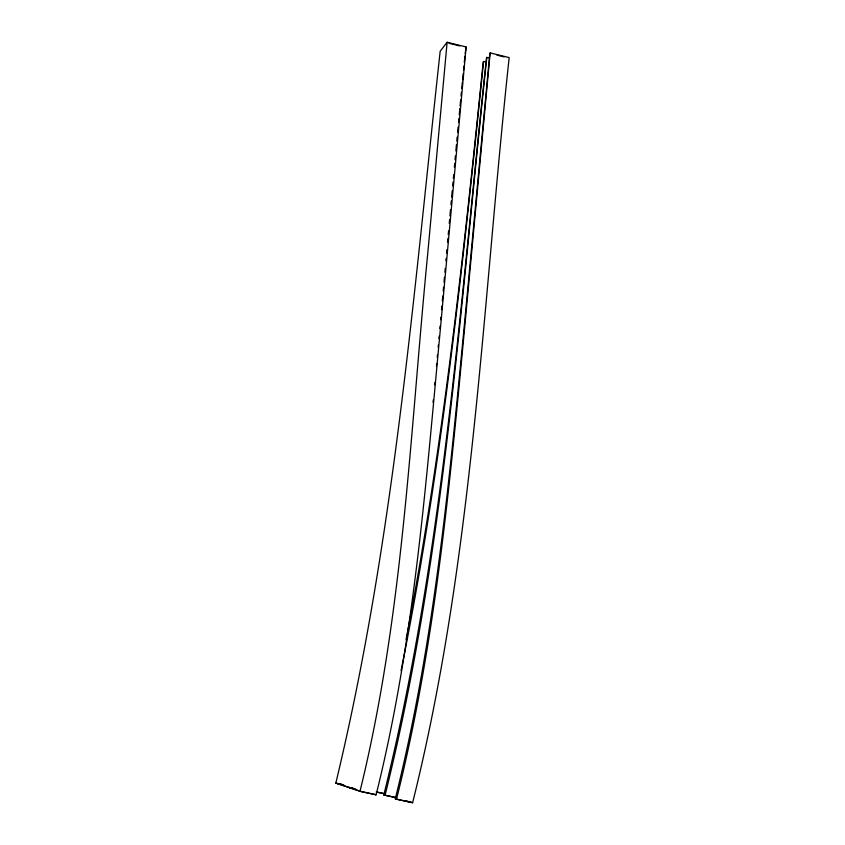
<?xml version="1.0" encoding="UTF-8"?>
<svg xmlns="http://www.w3.org/2000/svg" width="845" height="845" viewBox="0 0 845 845"><rect width="100%" height="100%" fill="white"/><g stroke="black" fill="none" stroke-linecap="round" stroke-linejoin="round"><path stroke-width="1.27" d="M448.241 234.646L448.579 230.896M449.255 223.397L449.582 219.647M439.854 328.515L440.076 326.012M440.636 319.748L440.868 317.245M441.534 309.735L441.872 305.974M442.315 300.968L442.769 295.961M443.213 290.955L443.551 287.194M443.995 282.188L444.438 277.192M444.882 272.185L445.22 268.425M445.896 260.915L446.118 258.412M446.561 253.415L446.899 249.655M447.565 242.156L447.903 238.406M453.332 178.411L453.67 174.661M450.945 204.648L451.283 200.899M451.621 197.149L452.191 190.896M452.645 185.9L452.983 182.15M436.442 366.086L436.675 363.582M437.245 357.319L437.467 354.815M438.154 347.295L438.386 344.792M438.946 338.528L439.178 336.025M449.92 215.897L450.491 209.644M455.856 150.928L456.437 144.685M454.356 167.162L454.705 163.412M455.054 159.673L455.392 155.924M434.71 384.876L434.943 382.362M459.247 114.74L459.838 108.498M458.074 127.215L457.599 132.211M458.539 122.229L458.898 118.48M456.786 140.946L457.134 137.196M433.062 402.41L433.305 399.896M461.75 88.545L462.352 82.314M461.032 96.034L461.391 92.295M460.081 106.005L460.673 99.773M464.908 56.14L464.296 62.372M463.567 69.85L463.926 66.111M462.595 79.821L463.197 73.589M447.121 42.25L427.876 252.148C410.131 432.122 403.371 614.928 359.991 791.332L376.109 794.828C414.113 642.063 425.817 484.386 440.456 328.145L466.123 46.95L447.121 42.25L440.171 51.27C413.406 296.088 393.559 543.092 335.824 783.104L359.991 791.332M465.151 53.647L466.123 46.95M485.959 62.044L483.572 61.453C462.923 264.105 441.893 467.211 401.776 667.117M486.868 57.175C460.198 303.883 444.988 553.676 385.045 795.356L383.799 794.934C443.709 553.517 460.029 304.137 486.509 57.64L489.255 57.766M490.174 52.897L465.141 322.579C450.026 482.326 435.587 643.172 396.495 799.254L412.613 802.75C473.295 558.957 482.315 306.302 509.176 57.597L490.174 52.897L489.804 53.362L464.549 322.959C449.223 482.463 434.298 642.992 395.249 798.831L396.495 799.254M406.952 634.922C443.224 445.547 463.778 253.616 483.213 61.917L483.572 61.453M406.033 639.686L406.72 636.116M401.058 670.677L401.544 668.3M335.824 783.104L343.271 784.72M377.303 792.103L384.739 793.719M343.746 784.899L337.44 783.537L360.709 791.332M376.162 792.019L385.162 793.973M349.26 787.434L353.115 788.269M383.799 794.934L395.365 797.437M348.89 787.434L355.65 788.976M384.422 795.145L395.766 797.606M360.35 791.332L375.476 794.606M395.249 798.831L410.997 802.317L405.991 800.743M449.086 43.296L459.807 45.947M496.955 55.136L504.106 56.9M408.991 801.514L412.613 802.75M374.853 794.395L376.109 794.828"/></g></svg>
